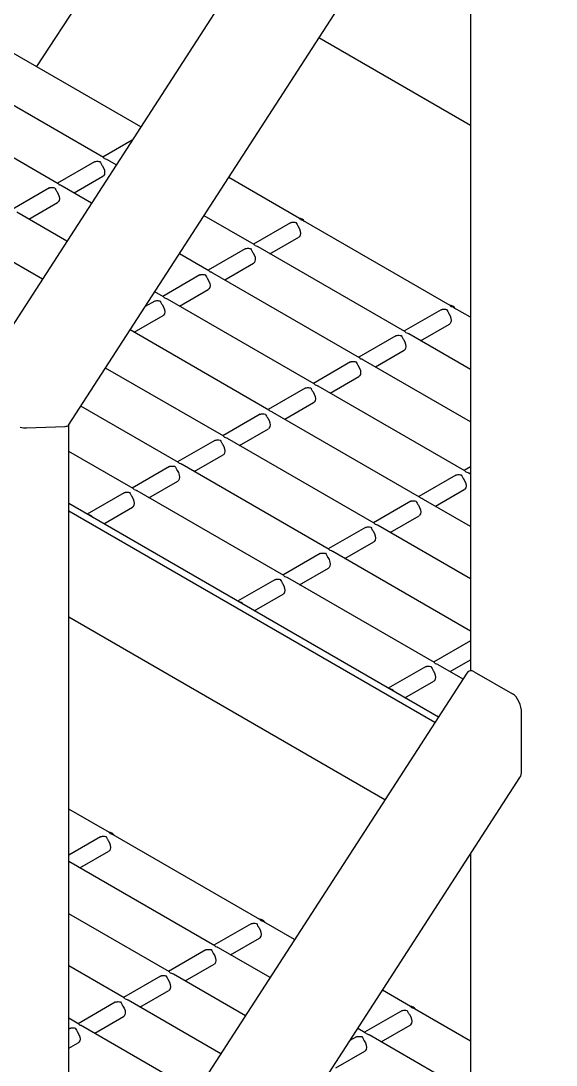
# Model space of a CAD drawing. Header units: millimetres. Extents: x 1293 to 41893, y 1011 to 26911.
# Drawn here: x 5289.5 to 5459.7, y 18742.6 to 19074.5 of the extents above; entities that cross this region are included whole.
import ezdxf

# ---------------------------------------------------------------- set-up
doc = ezdxf.new("R2010")
doc.units = ezdxf.units.MM
doc.header["$LTSCALE"] = 50

msp = doc.modelspace()

# ---------------------------------------------------------------- linework, layer by layer
at = {"color": 7, "linetype": 'Continuous', "lineweight": 25}
for p, q in [((6656.3393373, 21095.240678), (5272.2882007, 18955.1529985)), ((5304.7024293, 18945.9606662), (6678.9282694, 21070.855991)), ((5432.4829393, 19143.5411516), (5432.4829393, 18867.9241598)), ((5323.2245421, 19104.3209506), (5294.5207917, 19059.9378053)), ((5432.4829393, 19041.2474204), (5384.3115417, 19069.0561764)), ((5327.6766515, 19040.7973349), (5283.5657574, 19066.262012)), ((5315.8152421, 19031.0227116), (5269.1690633, 19057.9509775)), ((5301.418548, 19022.7116771), (5254.7723692, 19049.6399429)), ((5324.9600341, 19036.596768), (5315.5598406, 19031.1701518)), ((5319.8491112, 19028.6940086), (5317.0637626, 19030.3019561)), ((5312.9860308, 19029.684323), (5301.1631465, 19022.8591172)), ((5312.9860308, 19029.684323), (5313.1863079, 19029.7692708)), ((5306.4552432, 19019.8040548), (5315.6316491, 19025.1014811)), ((5378.1066355, 19011.6847248), (5355.6077913, 19024.6730311)), ((5298.5893367, 19021.3732885), (5286.7664524, 19014.5480826)), ((5298.5893367, 19021.3732885), (5298.7896138, 19021.4582362)), ((5312.0215709, 19016.5906823), (5302.6670686, 19021.9909215)), ((5292.0585492, 19011.4930202), (5301.234955, 19016.7904466)), ((5304.1940306, 19004.4873559), (5288.2703745, 19013.6798869)), ((5363.7099414, 19003.3736903), (5347.780251, 19012.5697048)), ((5375.2774241, 19010.3463362), (5363.4545399, 19003.5211304)), ((5375.2774241, 19010.3463362), (5375.4777013, 19010.4312839)), ((5426.0013348, 18984.0357034), (5379.355156, 19010.9639693)), ((5296.3664903, 18992.3840296), (5273.8736804, 19005.3688523)), ((5368.7466366, 19000.466068), (5377.9230425, 19005.7634943)), ((5349.3132473, 18995.0626557), (5339.9527107, 19000.4663785)), ((5360.8807301, 19002.0353017), (5349.0578458, 18995.2100958)), ((5360.8807301, 19002.0353017), (5361.0810072, 19002.1202494)), ((5411.6046407, 18975.7246689), (5364.9584619, 19002.6529347)), ((5354.3499425, 18992.1550334), (5363.5263484, 18997.4524598)), ((5346.484036, 18993.7242671), (5334.6611517, 18986.8990613)), ((5346.484036, 18993.7242671), (5346.6843132, 18993.8092148)), ((5397.2079466, 18967.4136343), (5350.5617679, 18994.3419001)), ((5334.9165533, 18986.7516211), (5332.1251704, 18988.3630521)), ((5339.9532485, 18983.8439988), (5349.1296543, 18989.1414252)), ((5332.087342, 18985.4132325), (5329.1033967, 18983.6906375)), ((5332.087342, 18985.4132325), (5332.2876191, 18985.4981802)), ((5382.8112526, 18959.1025997), (5336.1650738, 18986.0308655)), ((5325.5565544, 18975.5329643), (5334.7329603, 18980.8303906)), ((5423.1721235, 18982.6973148), (5411.3492392, 18975.872109)), ((5423.1721235, 18982.6973148), (5423.3724006, 18982.7822626)), ((5432.4829393, 18980.2939528), (5427.2498553, 18983.3149479)), ((5416.6413359, 18972.8170466), (5425.8177418, 18978.114473)), ((5368.4145585, 18950.7915651), (5324.2976301, 18976.2597258)), ((5408.7754294, 18974.3862803), (5396.9525451, 18967.5610745)), ((5408.7754294, 18974.3862803), (5408.9757065, 18974.471228)), ((5432.4829393, 18963.6718836), (5412.8531612, 18975.0039133)), ((5402.2446419, 18964.506012), (5411.4210477, 18969.8034384)), ((5354.0178645, 18942.4805306), (5316.4700898, 18964.1563995)), ((5394.3787353, 18966.0752457), (5382.555851, 18959.2500399)), ((5394.3787353, 18966.0752457), (5394.5790125, 18966.1601934)), ((5432.4829393, 18947.0498145), (5398.4564672, 18966.6928787)), ((5387.8479478, 18956.1949775), (5397.0243536, 18961.4924038)), ((5379.9820413, 18957.7642111), (5368.159157, 18950.9390053)), ((5379.9820413, 18957.7642111), (5380.1823184, 18957.8491588)), ((5430.7059519, 18931.4535783), (5384.0597731, 18958.3818441)), ((5339.6211704, 18934.169496), (5308.6425495, 18952.0530732)), ((5373.4512537, 18947.8839429), (5382.6276596, 18953.1813692)), ((5365.5853472, 18949.4531765), (5353.7624629, 18942.6279707)), ((5365.5853472, 18949.4531765), (5365.7856243, 18949.5381242)), ((5416.3092578, 18923.1425437), (5369.663079, 18950.0708096)), ((5291.3562326, 18945.1158905), (5303.5693809, 18945.5899175)), ((5304.7596989, 18636.7747582), (5304.7596989, 18946.0492194)), ((5359.0545597, 18939.5729083), (5368.2309655, 18944.8703346)), ((5351.1886531, 18941.142142), (5339.3657689, 18934.3169361)), ((5351.1886531, 18941.142142), (5351.3889303, 18941.2270897)), ((5401.9125638, 18914.8315092), (5355.266385, 18941.759775)), ((5325.2244763, 18925.8584614), (5304.7596989, 18937.6725259)), ((5344.6578656, 18931.2618737), (5353.8342714, 18936.5593001)), ((5336.7919591, 18932.8311074), (5324.9690748, 18926.0059016)), ((5336.7919591, 18932.8311074), (5336.9922362, 18932.9160551)), ((5387.5158697, 18906.5204746), (5340.8696909, 18933.4487404)), ((5432.4829393, 18932.7742917), (5430.4505504, 18931.6010185)), ((5432.4829393, 18930.4277453), (5431.9544724, 18930.7328228)), ((5330.2611715, 18922.9508391), (5339.4375774, 18928.2482655)), ((5427.8767406, 18930.1151897), (5416.0538563, 18923.2899839)), ((5427.8767406, 18930.1151897), (5428.0770177, 18930.2001374)), ((5322.395265, 18924.5200728), (5310.5723807, 18917.694867)), ((5322.395265, 18924.5200728), (5322.5955421, 18924.6050205)), ((5373.1191756, 18898.20944), (5326.4729969, 18925.1377058)), ((5421.345953, 18920.2349215), (5430.5223589, 18925.5323478)), ((5422.3018715, 18853.1948049), (5304.7596989, 18921.0504568)), ((5413.4800465, 18921.8041551), (5401.6571622, 18914.9789493)), ((5413.4800465, 18921.8041551), (5413.6803237, 18921.8891029)), ((5432.4829393, 18913.8056761), (5417.5577784, 18922.4217882)), ((5421.2004043, 18851.4916623), (5304.7596989, 18918.7114507)), ((5315.8644775, 18914.6398046), (5325.0408833, 18919.9372309)), ((5406.949259, 18911.9238869), (5416.1256648, 18917.2213133)), ((5432.4829393, 18897.183607), (5403.1610843, 18914.1107536)), ((5399.0833524, 18913.4931206), (5387.2604682, 18906.6679148)), ((5399.0833524, 18913.4931206), (5399.2836296, 18913.5780683)), ((5392.5525649, 18903.6128523), (5401.7289708, 18908.9102787)), ((5384.6866584, 18905.182086), (5372.8637741, 18898.3568802)), ((5384.6866584, 18905.182086), (5384.8869355, 18905.2670337)), ((5432.4829393, 18880.5615378), (5388.7643902, 18905.799719)), ((5378.1558708, 18895.3018178), (5387.3322767, 18900.5992441)), ((5421.0138749, 18870.5604186), (5374.3676962, 18897.4886844)), ((5370.2899643, 18896.8710514), (5358.46708, 18890.0458456)), ((5370.2899643, 18896.8710514), (5370.4902415, 18896.9559991)), ((5363.7591768, 18886.9907832), (5372.9355826, 18892.2882095)), ((5405.2909003, 18826.8916076), (5304.7596989, 18884.9270349)), ((5432.4829393, 18877.4762489), (5420.7584734, 18870.7078588)), ((5426.0505702, 18867.6527964), (5432.4829393, 18871.3661241)), ((5418.1846636, 18869.22203), (5406.3617793, 18862.3968242)), ((5418.1846636, 18869.22203), (5418.3849408, 18869.3069777)), ((5430.1294118, 18865.2981312), (5422.2623955, 18869.8396631)), ((5433.6732574, 18867.6260956), (5445.8864057, 18860.5755952)), ((5431.3299628, 18867.1544819), (5304.7596989, 18671.4453385)), ((5411.6538761, 18859.3417618), (5420.8302819, 18864.6391881)), ((5448.7600877, 18836.1742204), (5448.7600877, 18854.5847618)), ((5289.7924958, 18588.9895151), (5448.2297003, 18833.9728833)), ((5317.6662907, 18816.5227504), (5304.7596989, 18823.9735672)), ((5314.8370794, 18815.1843618), (5304.7596989, 18809.3668139)), ((5314.8370794, 18815.1843618), (5315.0373565, 18815.2693095)), ((5365.56099, 18788.873729), (5318.9148112, 18815.8019948)), ((5308.3062918, 18805.3040935), (5317.4826977, 18810.6015199)), ((5432.4829393, 18809.6244701), (5432.4829393, 18562.8795803)), ((5351.1642959, 18780.5626944), (5304.7596989, 18807.351498)), ((5336.7676019, 18772.2516598), (5304.7596989, 18790.7294289)), ((5376.5871499, 18782.5084624), (5366.8095105, 18788.1529734)), ((5362.7317787, 18787.5353404), (5350.9088944, 18780.7101346)), ((5362.7317787, 18787.5353404), (5362.9320558, 18787.6202881)), ((5356.2009911, 18777.6550722), (5365.377397, 18782.9524985)), ((5348.3350846, 18779.2243058), (5336.5122003, 18772.3991)), ((5348.3350846, 18779.2243058), (5348.5353618, 18779.3092535)), ((5368.7596096, 18770.4051361), (5352.4128165, 18779.8419388)), ((5341.8042971, 18769.3440376), (5350.9807029, 18774.6414639)), ((5322.3709078, 18763.9406252), (5304.7596989, 18774.1073597)), ((5360.9320693, 18758.3018097), (5338.0161224, 18771.5309043)), ((5333.9383906, 18770.9132712), (5322.1155063, 18764.0880654)), ((5333.9383906, 18770.9132712), (5334.1386677, 18770.9982189)), ((5327.407603, 18761.033003), (5336.5840089, 18766.3304293)), ((5413.4556893, 18761.2247076), (5404.5182897, 18766.3841586)), ((5319.5416965, 18762.6022367), (5307.7188122, 18755.7770308)), ((5319.5416965, 18762.6022367), (5319.7419736, 18762.6871844)), ((5353.104529, 18746.1984834), (5323.6194283, 18763.2198697)), ((5313.010909, 18752.7219684), (5322.1873148, 18758.0193948)), ((5410.626478, 18759.886319), (5398.8035937, 18753.0611132)), ((5410.626478, 18759.886319), (5410.8267551, 18759.9712667)), ((5432.4829393, 18750.24051), (5414.7042098, 18760.503952)), ((5307.9742137, 18755.6295907), (5304.7596989, 18757.4852906)), ((5345.2769887, 18734.0951571), (5309.2227343, 18754.9088351)), ((5404.0956905, 18750.0060508), (5413.2720963, 18755.3034771)), ((5305.1450024, 18754.2912021), (5304.7596989, 18754.0687711)), ((5305.1450024, 18754.2912021), (5305.3452796, 18754.3761498)), ((5396.2297839, 18751.5752844), (5394.1731687, 18750.3880257)), ((5396.2297839, 18751.5752844), (5396.4300611, 18751.6602321)), ((5399.0589953, 18752.913673), (5396.6907494, 18754.2808323)), ((5432.4829393, 18733.6184408), (5400.3075158, 18752.1929175)), ((5304.7596989, 18747.9586463), (5307.7906207, 18749.7083602)), ((5389.6989964, 18741.6950162), (5398.8754022, 18746.9924425))]:
    msp.add_line(p, q, dxfattribs=at)
at = {"color": 7, "linetype": 'Continuous', "lineweight": 25, "flags": 128}
for points in [[(5315.4313719, 19028.4732229), (5315.836894, 19027.7573138), (5316.0946266, 19027.0061598), (5316.1796424, 19026.2924106), (5316.0837189, 19025.685098), (5315.8161336, 19025.24296), (5315.6316491, 19025.1014811)], [(5301.0346779, 19020.1621883), (5301.4402, 19019.4462793), (5301.6979325, 19018.6951253), (5301.7829483, 19017.981376), (5301.6870248, 19017.3740635), (5301.4194395, 19016.9319255), (5301.234955, 19016.7904466)], [(5377.7227653, 19009.1352361), (5378.1282874, 19008.419327), (5378.38602, 19007.668173), (5378.4710358, 19006.9544238), (5378.3751123, 19006.3471112), (5378.1075269, 19005.9049732), (5377.9230425, 19005.7634943)], [(5363.3260713, 19000.8242015), (5363.7315934, 19000.1082925), (5363.9893259, 18999.3571385), (5364.0743417, 18998.6433892), (5363.9784182, 18998.0360767), (5363.7108329, 18997.5939386), (5363.5263484, 18997.4524598)], [(5348.9293772, 18992.5131669), (5349.3348993, 18991.7972579), (5349.5926318, 18991.0461039), (5349.6776476, 18990.3323546), (5349.5817241, 18989.7250421), (5349.3141388, 18989.2829041), (5349.1296543, 18989.1414252)], [(5334.5326831, 18984.2021323), (5334.9382052, 18983.4862233), (5335.1959378, 18982.7350693), (5335.2809536, 18982.02132), (5335.1850301, 18981.4140075), (5334.9174447, 18980.9718695), (5334.7329603, 18980.8303906)], [(5425.6174646, 18981.4862147), (5426.0229867, 18980.7703057), (5426.2807193, 18980.0191516), (5426.3657351, 18979.3054024), (5426.2698116, 18978.6980899), (5426.0022263, 18978.2559518), (5425.8177418, 18978.114473)], [(5411.2207706, 18973.1751801), (5411.6262927, 18972.4592711), (5411.8840252, 18971.7081171), (5411.969041, 18970.9943678), (5411.8731175, 18970.3870553), (5411.6055322, 18969.9449173), (5411.4210477, 18969.8034384)], [(5396.8240765, 18964.8641455), (5397.2295986, 18964.1482365), (5397.4873312, 18963.3970825), (5397.5723469, 18962.6833332), (5397.4764234, 18962.0760207), (5397.2088381, 18961.6338827), (5397.0243536, 18961.4924038)], [(5382.4273824, 18956.5531109), (5382.8329045, 18955.8372019), (5383.0906371, 18955.0860479), (5383.1756529, 18954.3722986), (5383.0797294, 18953.7649861), (5382.8121441, 18953.3228481), (5382.6276596, 18953.1813692)], [(5368.0306884, 18948.2420764), (5368.4362105, 18947.5261673), (5368.693943, 18946.7750133), (5368.7789588, 18946.0612641), (5368.6830353, 18945.4539515), (5368.41545, 18945.0118135), (5368.2309655, 18944.8703346)], [(5353.6339943, 18939.9310418), (5354.0395164, 18939.2151328), (5354.297249, 18938.4639788), (5354.3822648, 18937.7502295), (5354.2863412, 18937.142917), (5354.0187559, 18936.7007789), (5353.8342714, 18936.5593001)], [(5339.2373002, 18931.6200072), (5339.6428223, 18930.9040982), (5339.9005549, 18930.1529442), (5339.9855707, 18929.4391949), (5339.8896472, 18928.8318824), (5339.6220619, 18928.3897444), (5339.4375774, 18928.2482655)], [(5430.3220817, 18928.9040896), (5430.7276038, 18928.1881805), (5430.9853364, 18927.4370265), (5431.0703522, 18926.7232772), (5430.9744287, 18926.1159647), (5430.7068434, 18925.6738267), (5430.5223589, 18925.5323478)], [(5324.8406062, 18923.3089726), (5325.2461283, 18922.5930636), (5325.5038608, 18921.8419096), (5325.5888766, 18921.1281603), (5325.4929531, 18920.5208478), (5325.2253678, 18920.0787098), (5325.0408833, 18919.9372309)], [(5415.9253877, 18920.593055), (5416.3309098, 18919.877146), (5416.5886423, 18919.1259919), (5416.6736581, 18918.4122427), (5416.5777346, 18917.8049302), (5416.3101493, 18917.3627921), (5416.1256648, 18917.2213133)], [(5401.5286936, 18912.2820204), (5401.9342157, 18911.5661114), (5402.1919483, 18910.8149574), (5402.2769641, 18910.1012081), (5402.1810406, 18909.4938956), (5401.9134552, 18909.0517576), (5401.7289708, 18908.9102787)], [(5387.1319996, 18903.9709858), (5387.5375217, 18903.2550768), (5387.7952542, 18902.5039228), (5387.88027, 18901.7901735), (5387.7843465, 18901.182861), (5387.5167612, 18900.740723), (5387.3322767, 18900.5992441)], [(5372.7353055, 18895.6599512), (5373.1408276, 18894.9440422), (5373.3985601, 18894.1928882), (5373.4835759, 18893.4791389), (5373.3876524, 18892.8718264), (5373.1200671, 18892.4296884), (5372.9355826, 18892.2882095)], [(5420.6300048, 18868.0109299), (5421.0355269, 18867.2950208), (5421.2932595, 18866.5438668), (5421.3782752, 18865.8301175), (5421.2823517, 18865.222805), (5421.0147664, 18864.780667), (5420.8302819, 18864.6391881)], [(5317.2824205, 18813.9732616), (5317.6879426, 18813.2573526), (5317.9456752, 18812.5061986), (5318.030691, 18811.7924493), (5317.9347675, 18811.1851368), (5317.6671822, 18810.7429988), (5317.4826977, 18810.6015199)], [(5365.1771199, 18786.3242402), (5365.582642, 18785.6083312), (5365.8403745, 18784.8571772), (5365.9253903, 18784.1434279), (5365.8294668, 18783.5361154), (5365.5618815, 18783.0939774), (5365.377397, 18782.9524985)], [(5350.7804258, 18778.0132056), (5351.1859479, 18777.2972966), (5351.4436805, 18776.5461426), (5351.5286962, 18775.8323933), (5351.4327727, 18775.2250808), (5351.1651874, 18774.7829428), (5350.9807029, 18774.6414639)], [(5336.3837317, 18769.7021711), (5336.7892538, 18768.986262), (5337.0469864, 18768.235108), (5337.1320022, 18767.5213587), (5337.0360787, 18766.9140462), (5336.7684934, 18766.4719082), (5336.5840089, 18766.3304293)], [(5321.9870377, 18761.3911365), (5322.3925598, 18760.6752275), (5322.6502923, 18759.9240734), (5322.7353081, 18759.2103242), (5322.6393846, 18758.6030117), (5322.3717993, 18758.1608736), (5322.1873148, 18758.0193948)], [(5413.0718192, 18758.6752188), (5413.4773413, 18757.9593098), (5413.7350738, 18757.2081558), (5413.8200896, 18756.4944065), (5413.7241661, 18755.887094), (5413.4565808, 18755.444956), (5413.2720963, 18755.3034771)], [(5307.5903436, 18753.0801019), (5307.9958657, 18752.3641929), (5308.2535983, 18751.6130389), (5308.338614, 18750.8992896), (5308.2426905, 18750.2919771), (5307.9751052, 18749.8498391), (5307.7906207, 18749.7083602)], [(5398.6751251, 18750.3641843), (5399.0806472, 18749.6482752), (5399.3383798, 18748.8971212), (5399.4233956, 18748.1833719), (5399.327472, 18747.5760594), (5399.0598867, 18747.1339214), (5398.8754022, 18746.9924425)]]:
    msp.add_lwpolyline(points, dxfattribs=at)
at = {"color": 7, "linetype": 'Continuous', "lineweight": 25}
for centre in [(5377.7444, 19009.3512877), (5425.6390993, 18981.7022663), (5310.4655468, 18915.2139897), (5358.3602461, 18887.5649683), (5406.2549454, 18859.9159469), (5317.3040552, 18814.1893132), (5365.1987545, 18786.5402918), (5413.0934539, 18758.8912704)]:
    msp.add_arc(centre, 2.4244652, 35.264662608, 84.740713925, dxfattribs=at)
for centre, major_axis, ratio, start_param, end_param in [((5288.4825506, 18946.7748318), (4.0496573, -1.1954056), 0.2853703663, 4.9946861633, 5.5818263169), ((5300.6956989, 18947.2488587), (4.0496573, -1.1954056), 0.2853703663, 5.5818263169, 6.199146134), ((5433.6732574, 18863.2942035), (-1.4725211, 4.5700254), 0.5399833694, 5.7451892289, 6.6986657386), ((5445.8864057, 18856.2437031), (-1.4725211, 4.5700254), 0.5399833694, 4.1743929021, 5.7451892289), ((5445.8864057, 18837.8331617), (-1.4725211, 4.5700254), 0.5399833694, 3.557073085, 4.1743929021)]:
    msp.add_ellipse(centre, major_axis=major_axis, ratio=ratio, start_param=start_param, end_param=end_param, dxfattribs=at)
for points, knots in [([(5316.1797266, 19030.6333729), (5316.1787278, 19030.6348817), (5316.0624945, 19030.8104556), (5315.9364836, 19030.9112774), (5315.8115556, 19031.0112327)], [0, 0, 0, 0, 0.0085933525, 1, 1, 1, 1]), ([(5317.0521317, 19030.2852119), (5317.0011154, 19030.3213545), (5316.7418997, 19030.5049965), (5316.4246013, 19030.5791047), (5316.1823417, 19030.6327933), (5316.1797266, 19030.6333729)], [0, 0, 0, 0, 0.1951000565, 0.9913114514, 1, 1, 1, 1]), ([(5313.1863079, 19029.7692708), (5313.250723, 19029.7854288), (5313.4619733, 19029.8384195), (5313.9780671, 19029.8754433), (5314.4380923, 19029.8231583), (5314.6804016, 19029.7699157), (5314.6830173, 19029.769341)], [0, 0, 0, 0, 0.1723614537, 0.5652622384, 0.9953071929, 1, 1, 1, 1]), ([(5314.6830173, 19029.769341), (5314.6840163, 19029.7678291), (5314.8090734, 19029.5785724), (5314.9952158, 19029.2266569), (5315.2542271, 19028.7428652), (5315.3874968, 19028.5400077), (5315.4313719, 19028.4732229)], [0, 0, 0, 0, 0.0046971273, 0.5879730073, 0.8643521995, 1, 1, 1, 1]), ([(5298.7896138, 19021.4582362), (5298.8540289, 19021.4743942), (5299.0652792, 19021.5273849), (5299.581373, 19021.5644087), (5300.0413983, 19021.5121237), (5300.2837076, 19021.4588811), (5300.2863232, 19021.4583064)], [0, 0, 0, 0, 0.1723614537, 0.5652622384, 0.9953071929, 1, 1, 1, 1]), ([(5300.2863232, 19021.4583064), (5300.2873222, 19021.4567945), (5300.4123794, 19021.2675378), (5300.5985217, 19020.9156223), (5300.857533, 19020.4318306), (5300.9908027, 19020.2289732), (5301.0346779, 19020.1621883)], [0, 0, 0, 0, 0.0046971273, 0.5879730073, 0.8643521995, 1, 1, 1, 1]), ([(5301.7830326, 19022.3223383), (5301.7820337, 19022.3238471), (5301.6658004, 19022.499421), (5301.5397895, 19022.6002428), (5301.4148615, 19022.7001982)], [0, 0, 0, 0, 0.0085933525, 1, 1, 1, 1]), ([(5302.6554376, 19021.9741774), (5302.6044213, 19022.0103199), (5302.3452057, 19022.1939619), (5302.0279073, 19022.2680701), (5301.7856476, 19022.3217588), (5301.7830326, 19022.3223383)], [0, 0, 0, 0, 0.1951000565, 0.9913114514, 1, 1, 1, 1]), ([(5375.4777013, 19010.4312839), (5375.5421164, 19010.447442), (5375.7533667, 19010.5004326), (5376.2694605, 19010.5374565), (5376.7294857, 19010.4851714), (5376.971795, 19010.4319289), (5376.9744106, 19010.4313542)], [0, 0, 0, 0, 0.1723614537, 0.56526223839, 0.99530719289, 1, 1, 1, 1]), ([(5376.9744106, 19010.4313542), (5376.9754097, 19010.4298423), (5377.1004668, 19010.2405856), (5377.2866091, 19009.8886701), (5377.5456204, 19009.4048784), (5377.6788902, 19009.2020209), (5377.7227653, 19009.1352361)], [0, 0, 0, 0, 0.00469712726, 0.58797300735, 0.86435219951, 1, 1, 1, 1]), ([(5378.47112, 19011.2953861), (5378.4701212, 19011.2968949), (5378.3538878, 19011.4724688), (5378.227877, 19011.5732906), (5378.102949, 19011.6732459)], [0, 0, 0, 0, 0.0085933525, 1, 1, 1, 1]), ([(5379.343525, 19010.9472251), (5379.2925088, 19010.9833677), (5379.0332931, 19011.1670097), (5378.7159947, 19011.2411179), (5378.4737351, 19011.2948065), (5378.47112, 19011.2953861)], [0, 0, 0, 0, 0.1951000565, 0.9913114514, 1, 1, 1, 1]), ([(5361.0810072, 19002.1202494), (5361.1454223, 19002.1364074), (5361.3566726, 19002.1893981), (5361.8727664, 19002.2264219), (5362.3327916, 19002.1741369), (5362.575101, 19002.1208943), (5362.5777166, 19002.1203196)], [0, 0, 0, 0, 0.1723614537, 0.5652622384, 0.9953071929, 1, 1, 1, 1]), ([(5362.5777166, 19002.1203196), (5362.5787156, 19002.1188077), (5362.7037727, 19001.929551), (5362.8899151, 19001.5776355), (5363.1489264, 19001.0938438), (5363.2821961, 19000.8909864), (5363.3260713, 19000.8242015)], [0, 0, 0, 0, 0.00469712726, 0.58797300735, 0.86435219951, 1, 1, 1, 1]), ([(5364.0744259, 19002.9843515), (5364.0734271, 19002.9858603), (5363.9571938, 19003.1614342), (5363.8311829, 19003.262256), (5363.7062549, 19003.3622113)], [0, 0, 0, 0, 0.0085933525, 1, 1, 1, 1]), ([(5364.946831, 19002.6361906), (5364.8958147, 19002.6723331), (5364.6365991, 19002.8559751), (5364.3193007, 19002.9300833), (5364.077041, 19002.983772), (5364.0744259, 19002.9843515)], [0, 0, 0, 0, 0.1951000565, 0.9913114514, 1, 1, 1, 1]), ([(5346.6843132, 18993.8092148), (5346.7487282, 18993.8253729), (5346.9599785, 18993.8783635), (5347.4760723, 18993.9153873), (5347.9360976, 18993.8631023), (5348.1784069, 18993.8098597), (5348.1810225, 18993.809285)], [0, 0, 0, 0, 0.1723614537, 0.5652622384, 0.9953071929, 1, 1, 1, 1]), ([(5348.1810225, 18993.809285), (5348.1820216, 18993.8077731), (5348.3070787, 18993.6185164), (5348.493221, 18993.2666009), (5348.7522323, 18992.7828092), (5348.885502, 18992.5799518), (5348.9293772, 18992.5131669)], [0, 0, 0, 0, 0.00469712726, 0.58797300735, 0.86435219951, 1, 1, 1, 1]), ([(5349.6777319, 18994.6733169), (5349.676733, 18994.6748257), (5349.5604997, 18994.8503996), (5349.4344889, 18994.9512214), (5349.3095608, 18995.0511768)], [0, 0, 0, 0, 0.0085933525, 1, 1, 1, 1]), ([(5350.5501369, 18994.325156), (5350.4991207, 18994.3612986), (5350.239905, 18994.5449405), (5349.9226066, 18994.6190487), (5349.680347, 18994.6727374), (5349.6777319, 18994.6733169)], [0, 0, 0, 0, 0.19510005652, 0.99131145138, 1, 1, 1, 1]), ([(5332.2876191, 18985.4981802), (5332.3520342, 18985.5143383), (5332.5632845, 18985.5673289), (5333.0793783, 18985.6043527), (5333.5394035, 18985.5520677), (5333.7817128, 18985.4988252), (5333.7843284, 18985.4982504)], [0, 0, 0, 0, 0.1723614537, 0.5652622384, 0.9953071929, 1, 1, 1, 1]), ([(5333.7843284, 18985.4982504), (5333.7853275, 18985.4967385), (5333.9103846, 18985.3074818), (5334.0965269, 18984.9555664), (5334.3555383, 18984.4717747), (5334.488808, 18984.2689172), (5334.5326831, 18984.2021323)], [0, 0, 0, 0, 0.0046971273, 0.5879730074, 0.8643521995, 1, 1, 1, 1]), ([(5335.2810378, 18986.3622823), (5335.280039, 18986.3637911), (5335.1638057, 18986.5393651), (5335.0377948, 18986.6401868), (5334.9128668, 18986.7401422)], [0, 0, 0, 0, 0.0085933525, 1, 1, 1, 1]), ([(5336.1534428, 18986.0141214), (5336.1024266, 18986.050264), (5335.8432109, 18986.233906), (5335.5259125, 18986.3080141), (5335.2836529, 18986.3617028), (5335.2810378, 18986.3622823)], [0, 0, 0, 0, 0.19510005652, 0.99131145138, 1, 1, 1, 1]), ([(5426.3658193, 18983.6463647), (5426.3648205, 18983.6478735), (5426.2485872, 18983.8234474), (5426.1225763, 18983.9242692), (5425.9976483, 18984.0242245)], [0, 0, 0, 0, 0.0085933525, 1, 1, 1, 1]), ([(5427.2382243, 18983.2982037), (5427.1872081, 18983.3343463), (5426.9279924, 18983.5179883), (5426.610694, 18983.5920965), (5426.3684344, 18983.6457852), (5426.3658193, 18983.6463647)], [0, 0, 0, 0, 0.1951000566, 0.9913114514, 1, 1, 1, 1]), ([(5423.3724006, 18982.7822626), (5423.4368157, 18982.7984206), (5423.648066, 18982.8514113), (5424.1641598, 18982.8884351), (5424.624185, 18982.8361501), (5424.8664943, 18982.7829075), (5424.86911, 18982.7823328)], [0, 0, 0, 0, 0.1723614537, 0.5652622384, 0.9953071929, 1, 1, 1, 1]), ([(5424.86911, 18982.7823328), (5424.870109, 18982.7808209), (5424.9951661, 18982.5915642), (5425.1813085, 18982.2396487), (5425.4403198, 18981.755857), (5425.5735895, 18981.5529995), (5425.6174646, 18981.4862147)], [0, 0, 0, 0, 0.0046971273, 0.5879730074, 0.8643521995, 1, 1, 1, 1]), ([(5408.9757065, 18974.471228), (5409.0401216, 18974.487386), (5409.2513719, 18974.5403767), (5409.7674657, 18974.5774005), (5410.227491, 18974.5251155), (5410.4698003, 18974.4718729), (5410.4724159, 18974.4712982)], [0, 0, 0, 0, 0.1723614537, 0.5652622384, 0.9953071929, 1, 1, 1, 1]), ([(5410.4724159, 18974.4712982), (5410.4734149, 18974.4697863), (5410.5984721, 18974.2805296), (5410.7846144, 18973.9286141), (5411.0436257, 18973.4448224), (5411.1768954, 18973.241965), (5411.2207706, 18973.1751801)], [0, 0, 0, 0, 0.0046971273, 0.5879730074, 0.8643521995, 1, 1, 1, 1]), ([(5411.9691252, 18975.3353301), (5411.9681264, 18975.3368389), (5411.8518931, 18975.5124128), (5411.7258822, 18975.6132346), (5411.6009542, 18975.71319)], [0, 0, 0, 0, 0.0085933525, 1, 1, 1, 1]), ([(5412.8415303, 18974.9871692), (5412.790514, 18975.0233118), (5412.5312984, 18975.2069537), (5412.214, 18975.2810619), (5411.9717403, 18975.3347506), (5411.9691252, 18975.3353301)], [0, 0, 0, 0, 0.1951000566, 0.9913114514, 1, 1, 1, 1]), ([(5397.5724312, 18967.0242955), (5397.5714323, 18967.0258043), (5397.455199, 18967.2013783), (5397.3291882, 18967.3022), (5397.2042602, 18967.4021554)], [0, 0, 0, 0, 0.0085933525, 1, 1, 1, 1]), ([(5398.4448362, 18966.6761346), (5398.39382, 18966.7122772), (5398.1346043, 18966.8959191), (5397.8173059, 18966.9700273), (5397.5750463, 18967.023716), (5397.5724312, 18967.0242955)], [0, 0, 0, 0, 0.1951000566, 0.9913114514, 1, 1, 1, 1]), ([(5394.5790125, 18966.1601934), (5394.6434275, 18966.1763515), (5394.8546778, 18966.2293421), (5395.3707716, 18966.2663659), (5395.8307969, 18966.2140809), (5396.0731062, 18966.1608384), (5396.0757218, 18966.1602636)], [0, 0, 0, 0, 0.1723614537, 0.5652622384, 0.9953071929, 1, 1, 1, 1]), ([(5396.0757218, 18966.1602636), (5396.0767209, 18966.1587517), (5396.201778, 18965.969495), (5396.3879203, 18965.6175796), (5396.6469316, 18965.1337879), (5396.7802014, 18964.9309304), (5396.8240765, 18964.8641455)], [0, 0, 0, 0, 0.00469712726, 0.58797300742, 0.86435219951, 1, 1, 1, 1]), ([(5380.1823184, 18957.8491588), (5380.2467335, 18957.8653169), (5380.4579838, 18957.9183075), (5380.9740776, 18957.9553313), (5381.4341028, 18957.9030463), (5381.6764121, 18957.8498038), (5381.6790278, 18957.849229)], [0, 0, 0, 0, 0.17236145372, 0.56526223842, 0.99530719289, 1, 1, 1, 1]), ([(5381.6790278, 18957.849229), (5381.6800268, 18957.8477171), (5381.8050839, 18957.6584605), (5381.9912263, 18957.306545), (5382.2502376, 18956.8227533), (5382.3835073, 18956.6198958), (5382.4273824, 18956.5531109)], [0, 0, 0, 0, 0.0046971273, 0.5879730074, 0.8643521995, 1, 1, 1, 1]), ([(5383.1757371, 18958.713261), (5383.1747383, 18958.7147697), (5383.058505, 18958.8903437), (5382.9324941, 18958.9911654), (5382.8075661, 18959.0911208)], [0, 0, 0, 0, 0.0085933525, 1, 1, 1, 1]), ([(5384.0481421, 18958.3651), (5383.9971259, 18958.4012426), (5383.7379102, 18958.5848846), (5383.4206118, 18958.6589927), (5383.1783522, 18958.7126814), (5383.1757371, 18958.713261)], [0, 0, 0, 0, 0.1951000566, 0.9913114514, 1, 1, 1, 1]), ([(5368.779043, 18950.4022264), (5368.7780442, 18950.4037352), (5368.6618109, 18950.5793091), (5368.5358, 18950.6801309), (5368.410872, 18950.7800862)], [0, 0, 0, 0, 0.0085933525, 1, 1, 1, 1]), ([(5369.6514481, 18950.0540654), (5369.6004318, 18950.090208), (5369.3412162, 18950.27385), (5369.0239178, 18950.3479582), (5368.7816581, 18950.4016468), (5368.779043, 18950.4022264)], [0, 0, 0, 0, 0.1951000566, 0.9913114514, 1, 1, 1, 1]), ([(5365.7856243, 18949.5381242), (5365.8500394, 18949.5542823), (5366.0612897, 18949.6072729), (5366.5773835, 18949.6442968), (5367.0374088, 18949.5920117), (5367.2797181, 18949.5387692), (5367.2823337, 18949.5381945)], [0, 0, 0, 0, 0.1723614537, 0.5652622384, 0.9953071929, 1, 1, 1, 1]), ([(5367.2823337, 18949.5381945), (5367.2833327, 18949.5366826), (5367.4083899, 18949.3474259), (5367.5945322, 18948.9955104), (5367.8535435, 18948.5117187), (5367.9868132, 18948.3088612), (5368.0306884, 18948.2420764)], [0, 0, 0, 0, 0.0046971273, 0.5879730074, 0.8643521995, 1, 1, 1, 1]), ([(5351.3889303, 18941.2270897), (5351.4533453, 18941.2432477), (5351.6645956, 18941.2962384), (5352.1806894, 18941.3332622), (5352.6407147, 18941.2809772), (5352.883024, 18941.2277346), (5352.8856396, 18941.2271599)], [0, 0, 0, 0, 0.1723614537, 0.5652622384, 0.9953071929, 1, 1, 1, 1]), ([(5352.8856396, 18941.2271599), (5352.8866387, 18941.225648), (5353.0116958, 18941.0363913), (5353.1978381, 18940.6844758), (5353.4568494, 18940.2006841), (5353.5901192, 18939.9978267), (5353.6339943, 18939.9310418)], [0, 0, 0, 0, 0.0046971273, 0.5879730074, 0.8643521995, 1, 1, 1, 1]), ([(5354.382349, 18942.0911918), (5354.3813501, 18942.0927006), (5354.2651168, 18942.2682745), (5354.139106, 18942.3690963), (5354.014178, 18942.4690516)], [0, 0, 0, 0, 0.0085933525, 1, 1, 1, 1]), ([(5355.254754, 18941.7430309), (5355.2037378, 18941.7791734), (5354.9445221, 18941.9628154), (5354.6272237, 18942.0369236), (5354.3849641, 18942.0906123), (5354.382349, 18942.0911918)], [0, 0, 0, 0, 0.1951000566, 0.9913114514, 1, 1, 1, 1]), ([(5339.9856549, 18933.7801572), (5339.9846561, 18933.781666), (5339.8684228, 18933.9572399), (5339.7424119, 18934.0580617), (5339.6174839, 18934.1580171)], [0, 0, 0, 0, 0.0085933525, 1, 1, 1, 1]), ([(5340.85806, 18933.4319963), (5340.8070437, 18933.4681389), (5340.547828, 18933.6517808), (5340.2305296, 18933.725889), (5339.98827, 18933.7795777), (5339.9856549, 18933.7801572)], [0, 0, 0, 0, 0.1951000566, 0.9913114514, 1, 1, 1, 1]), ([(5336.9922362, 18932.9160551), (5337.0566513, 18932.9322132), (5337.2679016, 18932.9852038), (5337.7839954, 18933.0222276), (5338.2440206, 18932.9699426), (5338.4863299, 18932.9167), (5338.4889456, 18932.9161253)], [0, 0, 0, 0, 0.1723614537, 0.5652622384, 0.9953071929, 1, 1, 1, 1]), ([(5338.4889456, 18932.9161253), (5338.4899446, 18932.9146134), (5338.6150017, 18932.7253567), (5338.8011441, 18932.3734412), (5339.0601554, 18931.8896495), (5339.1934251, 18931.6867921), (5339.2373002, 18931.6200072)], [0, 0, 0, 0, 0.0046971273, 0.5879730074, 0.8643521995, 1, 1, 1, 1]), ([(5431.0704364, 18931.0642396), (5431.0694376, 18931.0657483), (5430.9532043, 18931.2413223), (5430.8271934, 18931.3421441), (5430.7022654, 18931.4420994)], [0, 0, 0, 0, 0.0085933525, 1, 1, 1, 1]), ([(5431.9428415, 18930.7160786), (5431.8918252, 18930.7522212), (5431.6326095, 18930.9358632), (5431.3153111, 18931.0099714), (5431.0730515, 18931.06366), (5431.0704364, 18931.0642396)], [0, 0, 0, 0, 0.1951000566, 0.9913114514, 1, 1, 1, 1]), ([(5428.0770177, 18930.2001374), (5428.1414328, 18930.2162955), (5428.3526831, 18930.2692861), (5428.8687769, 18930.30631), (5429.3288021, 18930.2540249), (5429.5711114, 18930.2007824), (5429.5737271, 18930.2002077)], [0, 0, 0, 0, 0.1723614537, 0.5652622384, 0.9953071929, 1, 1, 1, 1]), ([(5429.5737271, 18930.2002077), (5429.5747261, 18930.1986957), (5429.6997832, 18930.0094391), (5429.8859256, 18929.6575236), (5430.1449369, 18929.1737319), (5430.2782066, 18928.9708744), (5430.3220817, 18928.9040896)], [0, 0, 0, 0, 0.0046971273, 0.5879730075, 0.8643521995, 1, 1, 1, 1]), ([(5322.5955421, 18924.6050205), (5322.6599572, 18924.6211786), (5322.8712075, 18924.6741692), (5323.3873013, 18924.711193), (5323.8473266, 18924.658908), (5324.0896359, 18924.6056655), (5324.0922515, 18924.6050907)], [0, 0, 0, 0, 0.1723614537, 0.5652622384, 0.9953071929, 1, 1, 1, 1]), ([(5324.0922515, 18924.6050907), (5324.0932505, 18924.6035788), (5324.2183077, 18924.4143221), (5324.40445, 18924.0624067), (5324.6634613, 18923.578615), (5324.796731, 18923.3757575), (5324.8406062, 18923.3089726)], [0, 0, 0, 0, 0.0046971273, 0.5879730074, 0.8643521995, 1, 1, 1, 1]), ([(5325.5889609, 18925.4691226), (5325.587962, 18925.4706314), (5325.4717287, 18925.6462054), (5325.3457178, 18925.7470271), (5325.2207898, 18925.8469825)], [0, 0, 0, 0, 0.0085933525, 1, 1, 1, 1]), ([(5326.4613659, 18925.1209617), (5326.4103496, 18925.1571043), (5326.151134, 18925.3407463), (5325.8338356, 18925.4148544), (5325.5915759, 18925.4685431), (5325.5889609, 18925.4691226)], [0, 0, 0, 0, 0.1951000566, 0.9913114514, 1, 1, 1, 1]), ([(5413.6803237, 18921.8891029), (5413.7447387, 18921.9052609), (5413.955989, 18921.9582516), (5414.4720828, 18921.9952754), (5414.9321081, 18921.9429904), (5415.1744174, 18921.8897478), (5415.177033, 18921.8891731)], [0, 0, 0, 0, 0.1723614537, 0.5652622384, 0.9953071929, 1, 1, 1, 1]), ([(5415.177033, 18921.8891731), (5415.178032, 18921.8876612), (5415.3030892, 18921.6984045), (5415.4892315, 18921.346489), (5415.7482428, 18920.8626973), (5415.8815125, 18920.6598398), (5415.9253877, 18920.593055)], [0, 0, 0, 0, 0.0046971273, 0.5879730075, 0.8643521995, 1, 1, 1, 1]), ([(5416.6737424, 18922.753205), (5416.6727435, 18922.7547138), (5416.5565102, 18922.9302877), (5416.4304994, 18923.0311095), (5416.3055713, 18923.1310648)], [0, 0, 0, 0, 0.0085933525, 1, 1, 1, 1]), ([(5417.5461474, 18922.405044), (5417.4951311, 18922.4411866), (5417.2359155, 18922.6248286), (5416.9186171, 18922.6989368), (5416.6763574, 18922.7526255), (5416.6737424, 18922.753205)], [0, 0, 0, 0, 0.1951000566, 0.99131145138, 1, 1, 1, 1]), ([(5402.2770483, 18914.4421704), (5402.2760495, 18914.4436792), (5402.1598161, 18914.6192531), (5402.0338053, 18914.7200749), (5401.9088773, 18914.8200303)], [0, 0, 0, 0, 0.0085933525, 1, 1, 1, 1]), ([(5403.1494533, 18914.0940095), (5403.0984371, 18914.1301521), (5402.8392214, 18914.313794), (5402.521923, 18914.3879022), (5402.2796634, 18914.4415909), (5402.2770483, 18914.4421704)], [0, 0, 0, 0, 0.1951000566, 0.9913114514, 1, 1, 1, 1]), ([(5399.2836296, 18913.5780683), (5399.3480447, 18913.5942263), (5399.559295, 18913.647217), (5400.0753888, 18913.6842408), (5400.535414, 18913.6319558), (5400.7777233, 18913.5787132), (5400.7803389, 18913.5781385)], [0, 0, 0, 0, 0.1723614537, 0.5652622384, 0.9953071929, 1, 1, 1, 1]), ([(5400.7803389, 18913.5781385), (5400.781338, 18913.5766266), (5400.9063951, 18913.3873699), (5401.0925374, 18913.0354544), (5401.3515487, 18912.5516627), (5401.4848185, 18912.3488053), (5401.5286936, 18912.2820204)], [0, 0, 0, 0, 0.0046971273, 0.5879730075, 0.8643521995, 1, 1, 1, 1]), ([(5384.8869355, 18905.2670337), (5384.9513506, 18905.2831918), (5385.1626009, 18905.3361824), (5385.6786947, 18905.3732062), (5386.1387199, 18905.3209212), (5386.3810293, 18905.2676787), (5386.3836449, 18905.2671039)], [0, 0, 0, 0, 0.1723614537, 0.5652622384, 0.9953071929, 1, 1, 1, 1]), ([(5386.3836449, 18905.2671039), (5386.3846439, 18905.265592), (5386.509701, 18905.0763353), (5386.6958434, 18904.7244199), (5386.9548547, 18904.2406282), (5387.0881244, 18904.0377707), (5387.1319996, 18903.9709858)], [0, 0, 0, 0, 0.0046971273, 0.5879730075, 0.8643521995, 1, 1, 1, 1]), ([(5387.8803542, 18906.1311358), (5387.8793554, 18906.1326446), (5387.7631221, 18906.3082186), (5387.6371112, 18906.4090403), (5387.5121832, 18906.5089957)], [0, 0, 0, 0, 0.0085933525, 1, 1, 1, 1]), ([(5388.7527593, 18905.7829749), (5388.701743, 18905.8191175), (5388.4425274, 18906.0027594), (5388.125229, 18906.0768676), (5387.8829693, 18906.1305563), (5387.8803542, 18906.1311358)], [0, 0, 0, 0, 0.1951000566, 0.99131145138, 1, 1, 1, 1]), ([(5373.4836602, 18897.8201013), (5373.4826613, 18897.82161), (5373.366428, 18897.997184), (5373.2404172, 18898.0980057), (5373.1154891, 18898.1979611)], [0, 0, 0, 0, 0.0085933525, 1, 1, 1, 1]), ([(5374.3560652, 18897.4719403), (5374.305049, 18897.5080829), (5374.0458333, 18897.6917249), (5373.7285349, 18897.765833), (5373.4862753, 18897.8195217), (5373.4836602, 18897.8201013)], [0, 0, 0, 0, 0.1951000566, 0.9913114514, 1, 1, 1, 1]), ([(5370.4902415, 18896.9559991), (5370.5546565, 18896.9721572), (5370.7659068, 18897.0251478), (5371.2820006, 18897.0621716), (5371.7420259, 18897.0098866), (5371.9843352, 18896.9566441), (5371.9869508, 18896.9560693)], [0, 0, 0, 0, 0.1723614537, 0.5652622384, 0.9953071929, 1, 1, 1, 1]), ([(5371.9869508, 18896.9560693), (5371.9879499, 18896.9545574), (5372.113007, 18896.7653008), (5372.2991493, 18896.4133853), (5372.5581606, 18895.9295936), (5372.6914303, 18895.7267361), (5372.7353055, 18895.6599512)], [0, 0, 0, 0, 0.0046971273, 0.5879730075, 0.8643521995, 1, 1, 1, 1]), ([(5418.3849408, 18869.3069777), (5418.4493558, 18869.3231358), (5418.6606061, 18869.3761264), (5419.1766999, 18869.4131503), (5419.6367252, 18869.3608652), (5419.8790345, 18869.3076227), (5419.8816501, 18869.307048)], [0, 0, 0, 0, 0.1723614537, 0.5652622384, 0.9953071929, 1, 1, 1, 1]), ([(5419.8816501, 18869.307048), (5419.8826492, 18869.305536), (5420.0077063, 18869.1162794), (5420.1938486, 18868.7643639), (5420.4528599, 18868.2805722), (5420.5861297, 18868.0777147), (5420.6300048, 18868.0109299)], [0, 0, 0, 0, 0.0046971273, 0.5879730074, 0.8643521995, 1, 1, 1, 1]), ([(5421.3783595, 18870.1710799), (5421.3773606, 18870.1725886), (5421.2611273, 18870.3481626), (5421.1351165, 18870.4489844), (5421.0101885, 18870.5489397)], [0, 0, 0, 0, 0.0085933525, 1, 1, 1, 1]), ([(5422.2507645, 18869.8229189), (5422.1997483, 18869.8590615), (5421.9405326, 18870.0427035), (5421.6232342, 18870.1168117), (5421.3809746, 18870.1705003), (5421.3783595, 18870.1710799)], [0, 0, 0, 0, 0.1951000565, 0.9913114514, 1, 1, 1, 1]), ([(5315.0373565, 18815.2693095), (5315.1017716, 18815.2854675), (5315.3130219, 18815.3384582), (5315.8291157, 18815.375482), (5316.2891409, 18815.323197), (5316.5314502, 18815.2699544), (5316.5340659, 18815.2693797)], [0, 0, 0, 0, 0.17236145372, 0.56526223842, 0.99530719289, 1, 1, 1, 1]), ([(5316.5340659, 18815.2693797), (5316.5350649, 18815.2678678), (5316.660122, 18815.0786111), (5316.8462644, 18814.7266956), (5317.1052757, 18814.2429039), (5317.2385454, 18814.0400465), (5317.2824205, 18813.9732616)], [0, 0, 0, 0, 0.0046971273, 0.5879730074, 0.8643521995, 1, 1, 1, 1]), ([(5318.0307752, 18816.1334116), (5318.0297764, 18816.1349204), (5317.9135431, 18816.3104943), (5317.7875322, 18816.4113161), (5317.6626042, 18816.5112715)], [0, 0, 0, 0, 0.0085933525, 1, 1, 1, 1]), ([(5318.9031803, 18815.7852507), (5318.852164, 18815.8213933), (5318.5929483, 18816.0050352), (5318.2756499, 18816.0791434), (5318.0333903, 18816.1328321), (5318.0307752, 18816.1334116)], [0, 0, 0, 0, 0.1951000566, 0.9913114514, 1, 1, 1, 1]), ([(5362.9320558, 18787.6202881), (5362.9964709, 18787.6364462), (5363.2077212, 18787.6894368), (5363.723815, 18787.7264606), (5364.1838403, 18787.6741756), (5364.4261496, 18787.620933), (5364.4287652, 18787.6203583)], [0, 0, 0, 0, 0.1723614537, 0.5652622384, 0.9953071929, 1, 1, 1, 1]), ([(5365.9254745, 18788.4843902), (5365.9244757, 18788.485899), (5365.8082424, 18788.6614729), (5365.6822315, 18788.7622947), (5365.5573035, 18788.8622501)], [0, 0, 0, 0, 0.0085933525, 1, 1, 1, 1]), ([(5366.7978796, 18788.1362293), (5366.7468633, 18788.1723719), (5366.4876477, 18788.3560138), (5366.1703493, 18788.430122), (5365.9280896, 18788.4838107), (5365.9254745, 18788.4843902)], [0, 0, 0, 0, 0.1951000566, 0.9913114514, 1, 1, 1, 1]), ([(5364.4287652, 18787.6203583), (5364.4297642, 18787.6188464), (5364.5548214, 18787.4295897), (5364.7409637, 18787.0776743), (5364.999975, 18786.5938825), (5365.1332447, 18786.3910251), (5365.1771199, 18786.3242402)], [0, 0, 0, 0, 0.0046971273, 0.5879730075, 0.8643521995, 1, 1, 1, 1]), ([(5348.5353618, 18779.3092535), (5348.5997768, 18779.3254116), (5348.8110271, 18779.3784022), (5349.3271209, 18779.415426), (5349.7871462, 18779.363141), (5350.0294555, 18779.3098985), (5350.0320711, 18779.3093237)], [0, 0, 0, 0, 0.1723614537, 0.5652622384, 0.9953071929, 1, 1, 1, 1]), ([(5350.0320711, 18779.3093237), (5350.0330702, 18779.3078118), (5350.1581273, 18779.1185552), (5350.3442696, 18778.7666397), (5350.6032809, 18778.282848), (5350.7365506, 18778.0799905), (5350.7804258, 18778.0132056)], [0, 0, 0, 0, 0.0046971273, 0.5879730075, 0.8643521995, 1, 1, 1, 1]), ([(5351.5287805, 18780.1733557), (5351.5277816, 18780.1748644), (5351.4115483, 18780.3504384), (5351.2855375, 18780.4512601), (5351.1606095, 18780.5512155)], [0, 0, 0, 0, 0.0085933525, 1, 1, 1, 1]), ([(5352.4011855, 18779.8251947), (5352.3501693, 18779.8613373), (5352.0909536, 18780.0449793), (5351.7736552, 18780.1190874), (5351.5313956, 18780.1727761), (5351.5287805, 18780.1733557)], [0, 0, 0, 0, 0.1951000566, 0.9913114514, 1, 1, 1, 1]), ([(5337.1320864, 18771.8623211), (5337.1310876, 18771.8638298), (5337.0148543, 18772.0394038), (5336.8888434, 18772.1402256), (5336.7639154, 18772.2401809)], [0, 0, 0, 0, 0.0085933525, 1, 1, 1, 1]), ([(5338.0044914, 18771.5141601), (5337.9534752, 18771.5503027), (5337.6942595, 18771.7339447), (5337.3769611, 18771.8080529), (5337.1347015, 18771.8617415), (5337.1320864, 18771.8623211)], [0, 0, 0, 0, 0.1951000566, 0.9913114514, 1, 1, 1, 1]), ([(5334.1386677, 18770.9982189), (5334.2030828, 18771.014377), (5334.4143331, 18771.0673676), (5334.9304269, 18771.1043915), (5335.3904521, 18771.0521064), (5335.6327614, 18770.9988639), (5335.6353771, 18770.9982892)], [0, 0, 0, 0, 0.1723614537, 0.5652622384, 0.9953071929, 1, 1, 1, 1]), ([(5335.6353771, 18770.9982892), (5335.6363761, 18770.9967772), (5335.7614332, 18770.8075206), (5335.9475756, 18770.4556051), (5336.2065869, 18769.9718134), (5336.3398566, 18769.7689559), (5336.3837317, 18769.7021711)], [0, 0, 0, 0, 0.0046971273, 0.5879730075, 0.8643521995, 1, 1, 1, 1]), ([(5319.7419736, 18762.6871844), (5319.8063887, 18762.7033424), (5320.017639, 18762.7563331), (5320.5337328, 18762.7933569), (5320.9937581, 18762.7410719), (5321.2360674, 18762.6878293), (5321.238683, 18762.6872546)], [0, 0, 0, 0, 0.1723614537, 0.5652622384, 0.9953071929, 1, 1, 1, 1]), ([(5321.238683, 18762.6872546), (5321.239682, 18762.6857427), (5321.3647392, 18762.496486), (5321.5508815, 18762.1445705), (5321.8098928, 18761.6607788), (5321.9431625, 18761.4579214), (5321.9870377, 18761.3911365)], [0, 0, 0, 0, 0.0046971273, 0.5879730075, 0.8643521995, 1, 1, 1, 1]), ([(5322.7353923, 18763.5512865), (5322.7343935, 18763.5527953), (5322.6181602, 18763.7283692), (5322.4921493, 18763.829191), (5322.3672213, 18763.9291463)], [0, 0, 0, 0, 0.0085933525, 1, 1, 1, 1]), ([(5323.6077974, 18763.2031255), (5323.5567811, 18763.2392681), (5323.2975655, 18763.4229101), (5322.9802671, 18763.4970183), (5322.7380074, 18763.550707), (5322.7353923, 18763.5512865)], [0, 0, 0, 0, 0.1951000566, 0.99131145138, 1, 1, 1, 1]), ([(5413.8201738, 18760.8353688), (5413.819175, 18760.8368776), (5413.7029417, 18761.0124516), (5413.5769308, 18761.1132733), (5413.4520028, 18761.2132287)], [0, 0, 0, 0, 0.0085933525, 1, 1, 1, 1]), ([(5410.8267551, 18759.9712667), (5410.8911702, 18759.9874248), (5411.1024205, 18760.0404154), (5411.6185143, 18760.0774392), (5412.0785396, 18760.0251542), (5412.3208489, 18759.9719117), (5412.3234645, 18759.9713369)], [0, 0, 0, 0, 0.1723614537, 0.5652622384, 0.9953071929, 1, 1, 1, 1]), ([(5412.3234645, 18759.9713369), (5412.3244635, 18759.969825), (5412.4495207, 18759.7805683), (5412.635663, 18759.4286529), (5412.8946743, 18758.9448612), (5413.027944, 18758.7420037), (5413.0718192, 18758.6752188)], [0, 0, 0, 0, 0.0046971273, 0.5879730074, 0.8643521995, 1, 1, 1, 1]), ([(5414.6925789, 18760.4872079), (5414.6415626, 18760.5233505), (5414.382347, 18760.7069925), (5414.0650486, 18760.7811006), (5413.8227889, 18760.8347893), (5413.8201738, 18760.8353688)], [0, 0, 0, 0, 0.1951000565, 0.9913114514, 1, 1, 1, 1]), ([(5308.3386983, 18755.2402519), (5308.3376994, 18755.2417607), (5308.2214661, 18755.4173346), (5308.0954553, 18755.5181564), (5307.9705273, 18755.6181118)], [0, 0, 0, 0, 0.0085933525, 1, 1, 1, 1]), ([(5309.2111033, 18754.892091), (5309.1600871, 18754.9282336), (5308.9008714, 18755.1118755), (5308.583573, 18755.1859837), (5308.3413134, 18755.2396724), (5308.3386983, 18755.2402519)], [0, 0, 0, 0, 0.1951000566, 0.9913114514, 1, 1, 1, 1]), ([(5305.3452796, 18754.3761498), (5305.4096946, 18754.3923078), (5305.6209449, 18754.4452985), (5306.1370387, 18754.4823223), (5306.597064, 18754.4300373), (5306.8393733, 18754.3767947), (5306.8419889, 18754.37622)], [0, 0, 0, 0, 0.17236145373, 0.56526223843, 0.99530719289, 1, 1, 1, 1]), ([(5306.8419889, 18754.37622), (5306.842988, 18754.3747081), (5306.9680451, 18754.1854514), (5307.1541874, 18753.8335359), (5307.4131987, 18753.3497442), (5307.5464685, 18753.1468868), (5307.5903436, 18753.0801019)], [0, 0, 0, 0, 0.00469712726, 0.58797300745, 0.86435219952, 1, 1, 1, 1]), ([(5396.4300611, 18751.6602321), (5396.4944761, 18751.6763902), (5396.7057264, 18751.7293808), (5397.2218202, 18751.7664047), (5397.6818455, 18751.7141196), (5397.9241548, 18751.6608771), (5397.9267704, 18751.6603024)], [0, 0, 0, 0, 0.1723614537, 0.5652622384, 0.9953071929, 1, 1, 1, 1]), ([(5397.9267704, 18751.6603024), (5397.9277695, 18751.6587904), (5398.0528266, 18751.4695338), (5398.2389689, 18751.1176183), (5398.4979802, 18750.6338266), (5398.63125, 18750.4309691), (5398.6751251, 18750.3641843)], [0, 0, 0, 0, 0.0046971273, 0.5879730074, 0.8643521995, 1, 1, 1, 1]), ([(5399.4234798, 18752.5243343), (5399.4224809, 18752.525843), (5399.3062476, 18752.701417), (5399.1802368, 18752.8022387), (5399.0553088, 18752.9021941)], [0, 0, 0, 0, 0.0085933525, 1, 1, 1, 1]), ([(5400.2958848, 18752.1761733), (5400.2448686, 18752.2123159), (5399.9856529, 18752.3959579), (5399.6683545, 18752.4700661), (5399.4260949, 18752.5237547), (5399.4234798, 18752.5243343)], [0, 0, 0, 0, 0.1951000565, 0.9913114514, 1, 1, 1, 1])]:
    msp.add_open_spline(points, degree=3, knots=knots, dxfattribs=at)

doc.saveas('drawing.dxf')
